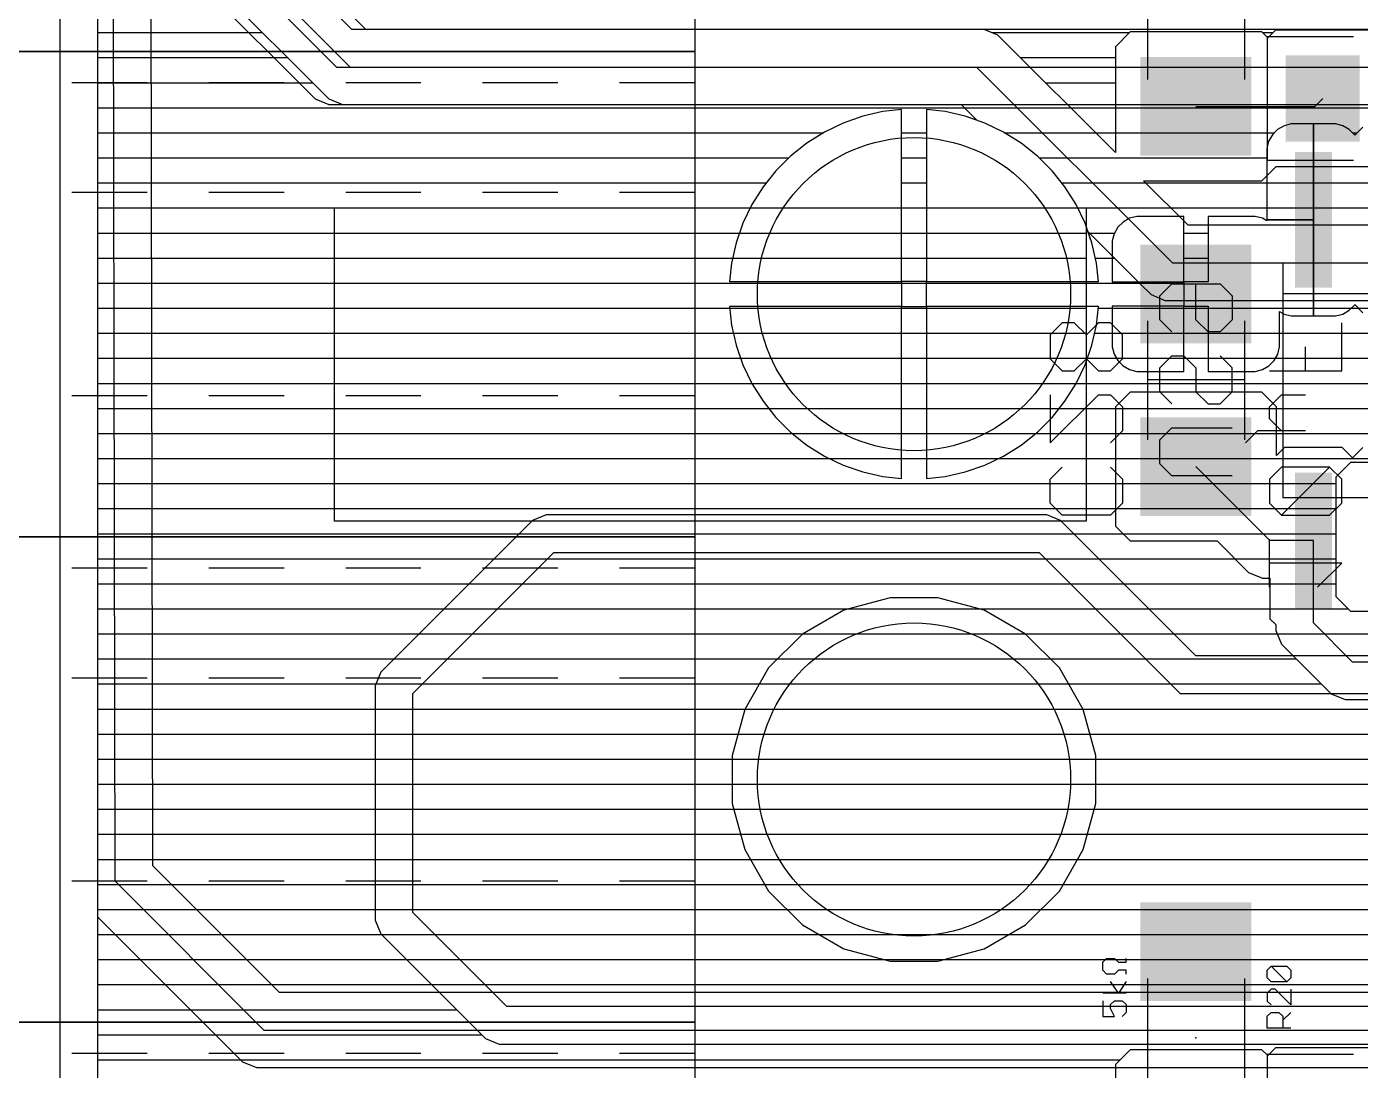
# Model space of a CAD drawing. Extents: x -0.64 to 6, y -0.15 to 7.8.
# Drawn here: x -0.096 to 0.755, y 2.009 to 2.676 of the extents above; entities that cross this region are included whole.
import ezdxf

# ---------------------------------------------------------------- set-up
doc = ezdxf.new("R2010")
doc.units = 0
for name, color, linetype in [('1', 22, 'CONTINUOUS'), ('16', 175, 'CONTINUOUS'), ('17', 82, 'CONTINUOUS'), ('21', 253, 'CONTINUOUS'), ('23', 7, 'CONTINUOUS'), ('24', 7, 'CONTINUOUS'), ('25', 253, 'CONTINUOUS'), ('26', 253, 'CONTINUOUS'), ('27', 253, 'CONTINUOUS'), ('28', 253, 'CONTINUOUS'), ('49', 253, 'CONTINUOUS'), ('51', 253, 'CONTINUOUS'), ('52', 253, 'CONTINUOUS')]:
    doc.layers.add(name, color=color, linetype=linetype)

# ---------------------------------------------------------------- blocks, each defined once
blk = doc.blocks.new('RECT')
blk.add_solid([(-0.5, -0.5), (0.5, -0.5), (-0.5, 0.5), (0.5, 0.5)])
blk = doc.blocks.new('ROUNDP')
blk.add_circle((0, 0), 0.5)

msp = doc.modelspace()

# ---------------------------------------------------------------- linework, layer by layer
at = {"layer": '1'}
for p, q in [((-0.075, 1.945), (-0.075, 6.545)), ((0.111191, 2.674), (-0.019756, 2.804946)), ((-0.04375, 2.795), (0.10125, 2.65)), ((-0.051, 1.954941), (-0.051, 2.768309)), ((-0.051, 2.768309), (0.080904, 2.636405)), ((0.514774, 2.674), (0.111191, 2.674)), ((0.523595, 2.670346), (0.514774, 2.674)), ((0.700695, 2.673559), (0.695787, 2.668651)), ((0.761194, 2.673559), (0.700695, 2.673559)), ((-0.051, 2.672), (0.045309, 2.672)), ((0.519602, 2.672), (0.607562, 2.672)), ((0.598567, 2.595374), (0.523595, 2.670346)), ((0.607939, 2.672378), (0.598567, 2.663005)), ((0.69206, 2.672378), (0.607939, 2.672378)), ((0.695787, 2.668651), (0.69206, 2.672378)), ((0.692438, 2.672), (0.699137, 2.672)), ((0.598567, 2.663005), (0.598567, 2.595374)), ((-0.051, 2.656), (0.061309, 2.656)), ((0.10125, 2.65), (0.51, 2.65)), ((0.51, 2.65), (0.635, 2.525)), ((0.537941, 2.656), (0.598567, 2.656)), ((-0.051, 2.64), (0.077309, 2.64)), ((0.553941, 2.64), (0.598567, 2.64)), ((0.080904, 2.636405), (0.087655, 2.629654)), ((-0.051, 2.624), (0.502059, 2.624)), ((0.087655, 2.629654), (0.096476, 2.626)), ((0.096476, 2.626), (0.500059, 2.626)), ((0.462, 2.622845), (0.450203, 2.621516)), ((0.462, 2.513), (0.462, 2.622845)), ((0.489797, 2.621516), (0.478, 2.622845)), ((0.478, 2.622845), (0.478, 2.513)), ((0.500059, 2.626), (0.510062, 2.615997)), ((0.569941, 2.624), (0.598567, 2.624)), ((0.65, 2.624882), (0.725827, 2.624882)), ((0.725827, 2.624882), (0.730945, 2.63)), ((0.424772, 2.614189), (0.412831, 2.608439)), ((0.437282, 2.618567), (0.424772, 2.614189)), ((0.450203, 2.621516), (0.437282, 2.618567)), ((0.502718, 2.618567), (0.489797, 2.621516)), ((0.510062, 2.615997), (0.502718, 2.618567)), ((-0.051, 2.608), (0.412133, 2.608)), ((0.412831, 2.608439), (0.401609, 2.601388)), ((0.462, 2.608), (0.478, 2.608)), ((0.585941, 2.608), (0.598567, 2.608)), ((0.401609, 2.601388), (0.391247, 2.593124)), ((-0.051, 2.592), (0.390123, 2.592)), ((0.391247, 2.593124), (0.381876, 2.583753)), ((0.462, 2.592), (0.478, 2.592)), ((0.381876, 2.583753), (0.373612, 2.573391)), ((0.69206, 2.577386), (0.701116, 2.586441)), ((0.701116, 2.586441), (0.761194, 2.586441)), ((-0.051, 2.576), (0.375693, 2.576)), ((0.373612, 2.573391), (0.366561, 2.562169)), ((0.462, 2.576), (0.478, 2.576)), ((0.644941, 2.549), (0.616555, 2.577386)), ((0.616555, 2.577386), (0.69206, 2.577386)), ((0.617941, 2.576), (1.432133, 2.576)), ((-0.051, 2.56), (0.365517, 2.56)), ((0.366561, 2.562169), (0.36081, 2.550228)), ((0.462, 2.56), (0.478, 2.56)), ((0.633941, 2.56), (1.390386, 2.56)), ((0.36081, 2.550228), (0.356433, 2.537718)), ((0.854452, 2.549), (0.644941, 2.549)), ((-0.051, 2.544), (0.358631, 2.544)), ((0.356433, 2.537718), (0.353484, 2.524797)), ((0.462, 2.544), (0.478, 2.544)), ((0.583567, 2.537718), (0.580997, 2.545062)), ((0.580997, 2.545062), (0.614654, 2.511405)), ((0.581369, 2.544), (0.582059, 2.544)), ((0.586516, 2.524797), (0.583567, 2.537718)), ((-0.051, 2.528), (0.354215, 2.528)), ((0.353484, 2.524797), (0.352155, 2.513)), ((0.462, 2.528), (0.478, 2.528)), ((0.585785, 2.528), (0.598059, 2.528)), ((0.587845, 2.513), (0.586516, 2.524797)), ((0.635, 2.525), (0.875, 2.525)), ((-0.051, 2.512), (0.461999, 2.512)), ((0.352155, 2.513), (0.461999, 2.513)), ((0.461999, 2.513), (0.461999, 2.497)), ((0.478, 2.513), (0.462, 2.513)), ((0.478, 2.497), (0.478, 2.513)), ((0.478, 2.513), (0.587845, 2.513)), ((0.478, 2.512), (0.614059, 2.512)), ((0.614654, 2.511405), (0.621405, 2.504654)), ((0.621405, 2.504654), (0.630226, 2.501)), ((-0.051, 2.496), (0.352267, 2.496)), ((0.461999, 2.497), (0.352155, 2.497)), ((0.352155, 2.497), (0.353484, 2.485203)), ((0.462, 2.387155), (0.462, 2.496999)), ((0.462, 2.496999), (0.478, 2.496999)), ((0.462, 2.496), (0.478, 2.496)), ((0.587845, 2.497), (0.478, 2.497)), ((0.478, 2.496999), (0.478, 2.387155)), ((0.586516, 2.485203), (0.587845, 2.497)), ((0.587732, 2.496), (0.862698, 2.496)), ((0.630226, 2.501), (0.854452, 2.501)), ((-0.051, 2.48), (0.354671, 2.48)), ((0.353484, 2.485203), (0.356433, 2.472282)), ((0.462, 2.48), (0.478, 2.48)), ((0.583567, 2.472282), (0.586516, 2.485203)), ((0.585328, 2.48), (0.978, 2.48)), ((0.356433, 2.472282), (0.36081, 2.459772)), ((0.579189, 2.459772), (0.583567, 2.472282)), ((-0.051, 2.464), (0.359331, 2.464)), ((0.462, 2.464), (0.478, 2.464)), ((0.580669, 2.464), (0.978, 2.464)), ((0.36081, 2.459772), (0.366561, 2.447831)), ((0.573439, 2.447831), (0.579189, 2.459772)), ((-0.051, 2.448), (0.36648, 2.448)), ((0.366561, 2.447831), (0.373612, 2.436609)), ((0.462, 2.448), (0.478, 2.448)), ((0.566388, 2.436609), (0.573439, 2.447831)), ((0.57352, 2.448), (0.978, 2.448)), ((0.373612, 2.436609), (0.381876, 2.426247)), ((0.558124, 2.426247), (0.566388, 2.436609)), ((-0.051, 2.432), (0.377288, 2.432)), ((0.462, 2.432), (0.478, 2.432)), ((0.562712, 2.432), (0.978, 2.432)), ((0.381876, 2.426247), (0.391247, 2.416876)), ((0.548753, 2.416876), (0.558124, 2.426247)), ((-0.051, 2.416), (0.392345, 2.416)), ((0.391247, 2.416876), (0.401609, 2.408612)), ((0.462, 2.416), (0.478, 2.416)), ((0.538391, 2.408612), (0.548753, 2.416876)), ((0.547655, 2.416), (0.978, 2.416)), ((0.401609, 2.408612), (0.412831, 2.401561)), ((0.412831, 2.401561), (0.424772, 2.39581)), ((0.515228, 2.39581), (0.527169, 2.401561)), ((0.527169, 2.401561), (0.538391, 2.408612)), ((-0.051, 2.4), (0.416072, 2.4)), ((0.424772, 2.39581), (0.437282, 2.391433)), ((0.462, 2.4), (0.478, 2.4)), ((0.502718, 2.391433), (0.515228, 2.39581)), ((0.523927, 2.4), (0.978, 2.4)), ((0.748687, 2.397496), (0.739315, 2.388123)), ((0.899738, 2.397496), (0.748687, 2.397496)), ((0.437282, 2.391433), (0.450203, 2.388484)), ((0.450203, 2.388484), (0.462, 2.387155)), ((0.478, 2.387155), (0.489797, 2.388484)), ((0.489797, 2.388484), (0.502718, 2.391433)), ((0.739315, 2.388123), (0.739315, 2.311876)), ((-0.051, 2.384), (0.739315, 2.384)), ((-0.051, 2.368), (0.739315, 2.368)), ((0.226405, 2.360346), (0.219654, 2.353595)), ((0.235226, 2.364), (0.226405, 2.360346)), ((0.554774, 2.364), (0.235226, 2.364)), ((0.563595, 2.360346), (0.554774, 2.364)), ((0.649941, 2.274), (0.563595, 2.360346)), ((-0.051, 2.352), (0.218059, 2.352)), ((0.219654, 2.353595), (0.129654, 2.263595)), ((0.571941, 2.352), (0.739315, 2.352)), ((-0.051, 2.336), (0.202059, 2.336)), ((0.15, 2.25), (0.24, 2.34)), ((0.236, 2.336), (0.554, 2.336)), ((0.24, 2.34), (0.55, 2.34)), ((0.55, 2.34), (0.64, 2.25)), ((0.587941, 2.336), (0.739315, 2.336)), ((-0.051, 2.32), (0.186059, 2.32)), ((0.22, 2.32), (0.57, 2.32)), ((0.603941, 2.32), (0.739315, 2.32)), ((0.739315, 2.311876), (0.748687, 2.302504)), ((-0.051, 2.304), (0.170059, 2.304)), ((0.204, 2.304), (0.586, 2.304)), ((0.619941, 2.304), (0.747191, 2.304)), ((0.748687, 2.302504), (0.899738, 2.302504)), ((-0.051, 2.288), (0.154059, 2.288)), ((0.188, 2.288), (0.602, 2.288)), ((0.635941, 2.288), (0.978, 2.288)), ((0.874774, 2.274), (0.649941, 2.274)), ((-0.051, 2.272), (0.138059, 2.272)), ((0.172, 2.272), (0.618, 2.272)), ((0.129654, 2.263595), (0.126, 2.254774)), ((-0.051, 2.256), (0.126508, 2.256)), ((0.126, 2.254774), (0.126, 2.105226)), ((0.15, 2.11), (0.15, 2.25)), ((0.156, 2.256), (0.634, 2.256)), ((0.64, 2.25), (0.87, 2.25)), ((-0.051, 2.24), (0.126, 2.24)), ((0.15, 2.24), (0.88, 2.24)), ((-0.051, 2.224), (0.126, 2.224)), ((0.15, 2.224), (0.896, 2.224)), ((-0.051, 2.208), (0.126, 2.208)), ((0.15, 2.208), (0.912, 2.208)), ((-0.051, 2.192), (0.126, 2.192)), ((0.15, 2.192), (0.928, 2.192)), ((-0.051, 2.176), (0.126, 2.176)), ((0.15, 2.176), (0.93, 2.176)), ((-0.051, 2.16), (0.126, 2.16)), ((0.15, 2.16), (0.93, 2.16)), ((-0.051, 2.144), (0.126, 2.144)), ((0.15, 2.144), (0.93, 2.144)), ((-0.051, 2.128), (0.126, 2.128)), ((0.15, 2.128), (0.93, 2.128)), ((-0.051, 2.112), (0.126, 2.112)), ((0.15, 2.112), (0.93, 2.112)), ((0.126, 2.105226), (0.129654, 2.096405)), ((0.21, 2.05), (0.15, 2.11)), ((-0.051, 2.096), (0.130059, 2.096)), ((0.129654, 2.096405), (0.196405, 2.029654)), ((0.164, 2.096), (0.916, 2.096)), ((-0.051, 2.08), (0.146059, 2.08)), ((0.18, 2.08), (0.9, 2.08)), ((-0.051, 2.064), (0.162059, 2.064)), ((0.196, 2.064), (0.884, 2.064)), ((-0.051, 2.048), (0.178059, 2.048)), ((0.87, 2.05), (0.21, 2.05)), ((-0.051, 2.032), (0.194059, 2.032)), ((0.196405, 2.029654), (0.205226, 2.026)), ((0.205226, 2.026), (0.214774, 2.026)), ((0.214774, 2.026), (0.874774, 2.026)), ((0.607939, 2.022378), (0.598567, 2.013005)), ((0.69206, 2.022378), (0.607939, 2.022378)), ((0.695787, 2.018651), (0.69206, 2.022378)), ((0.700695, 2.023559), (0.695787, 2.018651)), ((0.761194, 2.023559), (0.700695, 2.023559)), ((-0.051, 2.016), (0.601562, 2.016)), ((0.598567, 2.013005), (0.598567, 1.936758))]:
    msp.add_line(p, q, dxfattribs=at)
at = {"layer": '16'}
for p, q in [((-0.075, 1.49), (-0.075, 6.545)), ((-0.04, 2.13), (-0.045, 5.045)), ((0.119941, 2.674), (0.014, 2.779941)), ((-0.01, 2.77), (0.11, 2.65)), ((-0.016017, 2.139958), (-0.017052, 2.743111)), ((-0.017052, 2.743111), (0.089654, 2.636405)), ((1.550059, 2.674), (0.119941, 2.674)), ((-0.01693, 2.672), (0.054059, 2.672)), ((-0.016902, 2.656), (0.070059, 2.656)), ((0.11, 2.65), (1.56, 2.65)), ((-0.016875, 2.64), (0.086059, 2.64)), ((0.089654, 2.636405), (0.096405, 2.629654)), ((-0.016847, 2.624), (2.018336, 2.624)), ((0.096405, 2.629654), (0.105226, 2.626)), ((0.105226, 2.626), (1.564774, 2.626)), ((0.462, 2.622845), (0.450203, 2.621516)), ((0.462, 2.513), (0.462, 2.622845)), ((0.478, 2.622845), (0.478, 2.513)), ((0.489797, 2.621516), (0.478, 2.622845)), ((0.424772, 2.614189), (0.412831, 2.608439)), ((0.437282, 2.618567), (0.424772, 2.614189)), ((0.450203, 2.621516), (0.437282, 2.618567)), ((0.502718, 2.618567), (0.489797, 2.621516)), ((0.515228, 2.614189), (0.502718, 2.618567)), ((0.527169, 2.608439), (0.515228, 2.614189)), ((-0.01682, 2.608), (0.412133, 2.608)), ((0.412831, 2.608439), (0.401609, 2.601388)), ((0.462, 2.608), (0.478, 2.608)), ((0.538391, 2.601388), (0.527169, 2.608439)), ((0.527867, 2.608), (0.700064, 2.608)), ((0.698785, 2.606721), (0.696416, 2.602617)), ((0.702137, 2.610073), (0.698785, 2.606721)), ((0.706241, 2.612443), (0.702137, 2.610073)), ((0.710819, 2.613669), (0.706241, 2.612443)), ((0.724999, 2.613669), (0.710819, 2.613669)), ((0.724999, 2.552363), (0.724999, 2.613669)), ((0.724999, 2.608), (0.725, 2.608)), ((0.739181, 2.613669), (0.725, 2.613669)), ((0.725, 2.613669), (0.725, 2.552363)), ((0.743759, 2.612443), (0.739181, 2.613669)), ((0.747863, 2.610073), (0.743759, 2.612443)), ((0.751215, 2.606721), (0.747863, 2.610073)), ((0.749936, 2.608), (0.752892, 2.608)), ((0.751361, 2.606468), (0.751215, 2.606721)), ((0.756562, 2.611669), (0.751361, 2.606468)), ((0.401609, 2.601388), (0.391247, 2.593124)), ((0.548753, 2.593124), (0.538391, 2.601388)), ((0.696416, 2.602617), (0.695189, 2.598039)), ((0.695189, 2.598039), (0.695189, 2.552363)), ((-0.016792, 2.592), (0.390123, 2.592)), ((0.391247, 2.593124), (0.381876, 2.583753)), ((0.462, 2.592), (0.478, 2.592)), ((0.558124, 2.583753), (0.548753, 2.593124)), ((0.549877, 2.592), (0.695189, 2.592)), ((0.724999, 2.592), (0.725, 2.592)), ((0.381876, 2.583753), (0.373612, 2.573391)), ((0.566388, 2.573391), (0.558124, 2.583753)), ((-0.016765, 2.576), (0.375693, 2.576)), ((0.373612, 2.573391), (0.366561, 2.562169)), ((0.462, 2.576), (0.478, 2.576)), ((0.564307, 2.576), (0.695189, 2.576)), ((0.573439, 2.562169), (0.566388, 2.573391)), ((0.724999, 2.576), (0.725, 2.576)), ((-0.016738, 2.56), (0.365517, 2.56)), ((0.1, 2.36), (0.1, 2.56)), ((0.1, 2.56), (0.58, 2.56)), ((0.1, 2.36), (0.1, 2.56)), ((0.1, 2.56), (0.58, 2.56)), ((0.366561, 2.562169), (0.36081, 2.550228)), ((0.462, 2.56), (0.478, 2.56)), ((0.579189, 2.550228), (0.573439, 2.562169)), ((0.574483, 2.56), (0.695189, 2.56)), ((0.58, 2.56), (0.58, 2.36)), ((0.58, 2.56), (0.58, 2.36)), ((0.612197, 2.554614), (0.607619, 2.553387)), ((0.642252, 2.554614), (0.612197, 2.554614)), ((0.642252, 2.512867), (0.642252, 2.554614)), ((0.687803, 2.554614), (0.657748, 2.554614)), ((0.657748, 2.554614), (0.657748, 2.512867)), ((0.692381, 2.553387), (0.687803, 2.554614)), ((0.724999, 2.56), (0.725, 2.56)), ((0.36081, 2.550228), (0.356433, 2.537718)), ((0.583567, 2.537718), (0.579189, 2.550228)), ((0.600163, 2.547666), (0.597794, 2.543562)), ((0.603515, 2.551018), (0.600163, 2.547666)), ((0.607619, 2.553387), (0.603515, 2.551018)), ((0.695189, 2.551766), (0.692381, 2.553387)), ((0.695189, 2.552363), (0.724999, 2.552363)), ((0.724999, 2.552361), (0.695189, 2.552361)), ((0.695189, 2.552361), (0.695189, 2.551766)), ((0.725, 2.552363), (0.724999, 2.552363)), ((0.724999, 2.552363), (0.724999, 2.552361)), ((0.724999, 2.491055), (0.724999, 2.552361)), ((0.724999, 2.552361), (0.725, 2.552361)), ((0.725, 2.552361), (0.725, 2.491055)), ((-0.01671, 2.544), (0.358631, 2.544)), ((0.1, 2.544), (0.58, 2.544)), ((0.1, 2.544), (0.58, 2.544)), ((0.356433, 2.537718), (0.353484, 2.524797)), ((0.462, 2.544), (0.478, 2.544)), ((0.581369, 2.544), (0.598047, 2.544)), ((0.586516, 2.524797), (0.583567, 2.537718)), ((0.597794, 2.543562), (0.596567, 2.538984)), ((0.596567, 2.538984), (0.596567, 2.512866)), ((0.642252, 2.544), (0.657748, 2.544)), ((0.724999, 2.544), (0.725, 2.544)), ((-0.016683, 2.528), (0.354215, 2.528)), ((0.1, 2.528), (0.58, 2.528)), ((0.1, 2.528), (0.58, 2.528)), ((0.353484, 2.524797), (0.352155, 2.513)), ((0.462, 2.528), (0.478, 2.528)), ((0.585785, 2.528), (0.596567, 2.528)), ((0.587845, 2.513), (0.586516, 2.524797)), ((0.642252, 2.528), (0.657748, 2.528)), ((0.724999, 2.528), (0.725, 2.528)), ((-0.016655, 2.512), (0.461999, 2.512)), ((0.1, 2.512), (0.58, 2.512)), ((0.1, 2.512), (0.58, 2.512)), ((0.352155, 2.513), (0.461999, 2.513)), ((0.461999, 2.513), (0.461999, 2.497)), ((0.478, 2.513), (0.462, 2.513)), ((0.478, 2.497), (0.478, 2.513)), ((0.478, 2.513), (0.587845, 2.513)), ((0.478, 2.512), (0.642251, 2.512)), ((0.596567, 2.512866), (0.642251, 2.512866)), ((0.642251, 2.512866), (0.642251, 2.49737)), ((0.657748, 2.512867), (0.642252, 2.512867)), ((0.724999, 2.512), (0.725, 2.512)), ((-0.016628, 2.496), (0.352267, 2.496)), ((0.1, 2.496), (0.58, 2.496)), ((0.1, 2.496), (0.58, 2.496)), ((0.461999, 2.497), (0.352155, 2.497)), ((0.352155, 2.497), (0.353484, 2.485203)), ((0.462, 2.387155), (0.462, 2.496999)), ((0.462, 2.496999), (0.478, 2.496999)), ((0.462, 2.496), (0.478, 2.496)), ((0.587845, 2.497), (0.478, 2.497)), ((0.478, 2.496999), (0.478, 2.387155)), ((0.586516, 2.485203), (0.587845, 2.497)), ((0.587732, 2.496), (0.596567, 2.496)), ((0.642251, 2.49737), (0.596567, 2.49737)), ((0.596567, 2.49737), (0.596567, 2.471252)), ((0.642252, 2.455622), (0.642252, 2.497369)), ((0.642252, 2.497369), (0.657748, 2.497369)), ((0.642252, 2.496), (0.657748, 2.496)), ((0.657748, 2.497369), (0.657748, 2.455622)), ((0.724999, 2.496), (0.725, 2.496)), ((0.747863, 2.494651), (0.751215, 2.498003)), ((0.749212, 2.496), (0.753617, 2.496)), ((0.751215, 2.498003), (0.751361, 2.498256)), ((0.751361, 2.498256), (0.756562, 2.493055)), ((0.703433, 2.471252), (0.703433, 2.493903)), ((0.703433, 2.493903), (0.706241, 2.492282)), ((0.706241, 2.492282), (0.710819, 2.491055)), ((0.710819, 2.491055), (0.724999, 2.491055)), ((0.725, 2.491055), (0.739181, 2.491055)), ((0.739181, 2.491055), (0.743759, 2.492282)), ((0.743759, 2.492282), (0.747863, 2.494651)), ((-0.0166, 2.48), (0.354671, 2.48)), ((0.1, 2.48), (0.58, 2.48)), ((0.1, 2.48), (0.58, 2.48)), ((0.353484, 2.485203), (0.356433, 2.472282)), ((0.462, 2.48), (0.478, 2.48)), ((0.583567, 2.472282), (0.586516, 2.485203)), ((0.585328, 2.48), (0.596567, 2.48)), ((0.642252, 2.48), (0.657748, 2.48)), ((0.703433, 2.48), (2.014336, 2.48)), ((0.356433, 2.472282), (0.36081, 2.459772)), ((0.579189, 2.459772), (0.583567, 2.472282)), ((0.596567, 2.471252), (0.597794, 2.466674)), ((0.702206, 2.466674), (0.703433, 2.471252)), ((-0.016573, 2.464), (0.359331, 2.464)), ((0.1, 2.464), (0.58, 2.464)), ((0.1, 2.464), (0.58, 2.464)), ((0.462, 2.464), (0.478, 2.464)), ((0.580669, 2.464), (0.599337, 2.464)), ((0.597794, 2.466674), (0.600163, 2.46257)), ((0.600163, 2.46257), (0.603515, 2.459218)), ((0.642252, 2.464), (0.657748, 2.464)), ((0.696485, 2.459218), (0.699837, 2.46257)), ((0.699837, 2.46257), (0.702206, 2.466674)), ((0.700662, 2.464), (2.032956, 2.464)), ((0.36081, 2.459772), (0.366561, 2.447831)), ((0.573439, 2.447831), (0.579189, 2.459772)), ((0.603515, 2.459218), (0.607619, 2.456849)), ((0.607619, 2.456849), (0.612197, 2.455622)), ((0.612197, 2.455622), (0.642252, 2.455622)), ((0.657748, 2.455622), (0.687803, 2.455622)), ((0.687803, 2.455622), (0.692381, 2.456849)), ((0.692381, 2.456849), (0.696485, 2.459218)), ((-0.016545, 2.448), (0.36648, 2.448)), ((0.1, 2.448), (0.58, 2.448)), ((0.1, 2.448), (0.58, 2.448)), ((0.366561, 2.447831), (0.373612, 2.436609)), ((0.462, 2.448), (0.478, 2.448)), ((0.566388, 2.436609), (0.573439, 2.447831)), ((0.57352, 2.448), (2.072708, 2.448)), ((0.373612, 2.436609), (0.381876, 2.426247)), ((0.558124, 2.426247), (0.566388, 2.436609)), ((0.607939, 2.442378), (0.598567, 2.433005)), ((0.69206, 2.442378), (0.607939, 2.442378)), ((0.701433, 2.433005), (0.69206, 2.442378)), ((-0.016518, 2.432), (0.377288, 2.432)), ((0.1, 2.432), (0.58, 2.432)), ((0.1, 2.432), (0.58, 2.432)), ((0.462, 2.432), (0.478, 2.432)), ((0.562712, 2.432), (0.598567, 2.432)), ((0.598567, 2.433005), (0.598567, 2.356758)), ((0.701433, 2.401816), (0.701433, 2.433005)), ((0.701433, 2.432), (3.206, 2.432)), ((0.381876, 2.426247), (0.391247, 2.416876)), ((0.548753, 2.416876), (0.558124, 2.426247)), ((-0.016491, 2.416), (0.392345, 2.416)), ((0.1, 2.416), (0.58, 2.416)), ((0.1, 2.416), (0.58, 2.416)), ((0.391247, 2.416876), (0.401609, 2.408612)), ((0.462, 2.416), (0.478, 2.416)), ((0.538391, 2.408612), (0.548753, 2.416876)), ((0.547655, 2.416), (0.598567, 2.416)), ((0.701433, 2.416), (3.206, 2.416)), ((0.401609, 2.408612), (0.412831, 2.401561)), ((0.412831, 2.401561), (0.424772, 2.39581)), ((0.515228, 2.39581), (0.527169, 2.401561)), ((0.527169, 2.401561), (0.538391, 2.408612)), ((0.706562, 2.406945), (0.701433, 2.401816)), ((0.743438, 2.406945), (0.706562, 2.406945)), ((0.75, 2.400383), (0.743438, 2.406945)), ((0.756562, 2.406945), (0.75, 2.400383)), ((-0.016463, 2.4), (0.416072, 2.4)), ((0.1, 2.4), (0.58, 2.4)), ((0.1, 2.4), (0.58, 2.4)), ((0.424772, 2.39581), (0.437282, 2.391433)), ((0.462, 2.4), (0.478, 2.4)), ((0.502718, 2.391433), (0.515228, 2.39581)), ((0.523927, 2.4), (0.598567, 2.4)), ((0.697244, 2.347638), (0.65, 2.394882)), ((0.437282, 2.391433), (0.450203, 2.388484)), ((0.450203, 2.388484), (0.462, 2.387155)), ((0.478, 2.387155), (0.489797, 2.388484)), ((0.489797, 2.388484), (0.502718, 2.391433)), ((-0.016436, 2.384), (0.598567, 2.384)), ((0.1, 2.384), (0.58, 2.384)), ((0.1, 2.384), (0.58, 2.384)), ((-0.016408, 2.368), (0.598567, 2.368)), ((0.1, 2.368), (0.58, 2.368)), ((0.1, 2.368), (0.58, 2.368)), ((0.58, 2.36), (0.1, 2.36)), ((0.58, 2.36), (0.1, 2.36)), ((-0.016381, 2.352), (0.603325, 2.352)), ((0.598567, 2.356758), (0.607939, 2.347386)), ((0.607939, 2.347386), (0.663555, 2.347386)), ((0.663555, 2.347386), (0.683649, 2.327292)), ((0.725, 2.347638), (0.697244, 2.347638)), ((0.725, 2.295), (0.725, 2.347638)), ((-0.016353, 2.336), (0.674941, 2.336)), ((0.683649, 2.327292), (0.69247, 2.323638)), ((-0.016326, 2.32), (0.697189, 2.32)), ((0.69247, 2.323638), (0.697189, 2.323638)), ((0.697189, 2.323638), (0.697189, 2.297703)), ((0.454728, 2.311), (0.425226, 2.303095)), ((0.485272, 2.311), (0.454728, 2.311)), ((0.514774, 2.303095), (0.485272, 2.311)), ((-0.016298, 2.304), (0.428604, 2.304)), ((0.425226, 2.303095), (0.398774, 2.287823)), ((0.511396, 2.304), (0.697189, 2.304)), ((0.541226, 2.287823), (0.514774, 2.303095)), ((0.697189, 2.297703), (0.701, 2.293892)), ((0.701, 2.293892), (0.701, 2.290226)), ((0.75, 2.27), (0.725, 2.295)), ((-0.016271, 2.288), (0.399081, 2.288)), ((0.398774, 2.287823), (0.377177, 2.266226)), ((0.540919, 2.288), (0.701922, 2.288)), ((0.562823, 2.266226), (0.541226, 2.287823)), ((0.701, 2.290226), (0.704654, 2.281405)), ((0.704654, 2.281405), (0.711405, 2.274654)), ((0.711405, 2.274654), (0.736405, 2.249654)), ((-0.016243, 2.272), (0.382951, 2.272)), ((0.377177, 2.266226), (0.361905, 2.239774)), ((0.557049, 2.272), (0.714059, 2.272)), ((0.578095, 2.239774), (0.562823, 2.266226)), ((0.825, 2.27), (0.75, 2.27)), ((-0.016216, 2.256), (0.371273, 2.256)), ((0.568727, 2.256), (0.730059, 2.256)), ((0.736405, 2.249654), (0.745226, 2.246)), ((-0.016189, 2.24), (0.362036, 2.24)), ((0.361905, 2.239774), (0.354, 2.210272)), ((0.577964, 2.24), (1.010113, 2.24)), ((0.586, 2.210272), (0.578095, 2.239774)), ((0.745226, 2.246), (0.999452, 2.246)), ((-0.016161, 2.224), (0.357679, 2.224)), ((0.582321, 2.224), (3.206, 2.224)), ((-0.016134, 2.208), (0.354, 2.208)), ((0.354, 2.210272), (0.354, 2.179728)), ((0.586, 2.179728), (0.586, 2.210272)), ((0.586, 2.208), (3.206, 2.208)), ((-0.016106, 2.192), (0.354, 2.192)), ((0.586, 2.192), (3.206, 2.192)), ((0.354, 2.179728), (0.361905, 2.150226)), ((0.578095, 2.150226), (0.586, 2.179728)), ((-0.016079, 2.176), (0.354999, 2.176)), ((0.585001, 2.176), (3.206, 2.176)), ((-0.016051, 2.16), (0.359286, 2.16)), ((0.580714, 2.16), (3.206, 2.16)), ((0.361905, 2.150226), (0.377177, 2.123774)), ((0.562823, 2.123774), (0.578095, 2.150226)), ((-0.016024, 2.144), (0.3655, 2.144)), ((0.064941, 2.059), (-0.016017, 2.139958)), ((0.5745, 2.144), (3.206, 2.144)), ((0.055, 2.035), (-0.04, 2.13)), ((-0.004059, 2.128), (0.374737, 2.128)), ((0.377177, 2.123774), (0.398774, 2.102177)), ((0.541226, 2.102177), (0.562823, 2.123774)), ((0.565263, 2.128), (3.206, 2.128)), ((0.011941, 2.112), (0.388951, 2.112)), ((0.551049, 2.112), (3.206, 2.112)), ((-0.051, 1.499941), (-0.051, 2.107059)), ((-0.051, 2.107059), (0.034654, 2.021405)), ((-0.051, 2.096), (-0.039941, 2.096)), ((0.027941, 2.096), (0.409473, 2.096)), ((0.398774, 2.102177), (0.425226, 2.086905)), ((0.514774, 2.086905), (0.541226, 2.102177)), ((0.530527, 2.096), (1.60814, 2.096)), ((0.425226, 2.086905), (0.454728, 2.079)), ((0.485272, 2.079), (0.514774, 2.086905)), ((-0.051, 2.08), (-0.023941, 2.08)), ((0.043941, 2.08), (0.450996, 2.08)), ((0.454728, 2.079), (0.485272, 2.079)), ((0.489004, 2.08), (1.601157, 2.08)), ((-0.051, 2.064), (-0.007941, 2.064)), ((0.059941, 2.064), (1.590059, 2.064)), ((1.585059, 2.059), (0.064941, 2.059)), ((-0.051, 2.048), (0.008059, 2.048)), ((0.055, 2.035), (1.595, 2.035)), ((-0.051, 2.032), (0.024059, 2.032)), ((0.034654, 2.021405), (0.034654, 2.021405)), ((0.034654, 2.021405), (0.041405, 2.014654)), ((-0.051, 2.016), (0.040059, 2.016)), ((0.041405, 2.014654), (0.050226, 2.011)), ((0.050226, 2.011), (1.599774, 2.011))]:
    msp.add_line(p, q, dxfattribs=at)
at = {"layer": '21'}
for p, q in [((0.75063, 2.66937), (0.695512, 2.66937)), ((0.695512, 2.66937), (0.695512, 2.59063)), ((0.695512, 2.59063), (0.75063, 2.59063)), ((0.75063, 2.01937), (0.695512, 2.01937)), ((0.695512, 2.01937), (0.695512, 1.94063))]:
    msp.add_line(p, q, dxfattribs=at)
at = {"layer": '23'}
msp.add_point((0.65, 2.03), dxfattribs=at)
at = {"layer": '24'}
msp.add_point((0.65, 2.45), dxfattribs=at)
at = {"layer": '25'}
for p, q in [((0.695487, 2.073274), (0.697989, 2.075776)), ((0.695487, 2.068269), (0.695487, 2.073274)), ((0.697989, 2.075776), (0.707998, 2.075776)), ((0.707998, 2.065767), (0.697989, 2.075776)), ((0.707998, 2.075776), (0.7105, 2.073274)), ((0.7105, 2.073274), (0.7105, 2.068269)), ((0.697989, 2.065767), (0.695487, 2.068269)), ((0.697989, 2.061043), (0.695487, 2.058541)), ((0.707998, 2.065767), (0.697989, 2.065767)), ((0.700492, 2.061043), (0.697989, 2.061043)), ((0.7105, 2.051035), (0.700492, 2.061043)), ((0.7105, 2.068269), (0.707998, 2.065767)), ((0.7105, 2.061043), (0.7105, 2.051035)), ((0.695487, 2.058541), (0.695487, 2.053537)), ((0.695487, 2.053537), (0.697989, 2.051035)), ((0.695487, 2.043809), (0.697989, 2.046311)), ((0.695487, 2.036302), (0.695487, 2.043809)), ((0.697989, 2.046311), (0.702994, 2.046311)), ((0.702994, 2.046311), (0.705496, 2.043809)), ((0.705496, 2.041306), (0.7105, 2.046311)), ((0.705496, 2.043809), (0.705496, 2.036302)), ((0.7105, 2.036302), (0.695487, 2.036302))]:
    msp.add_line(p, q, dxfattribs=at)
at = {"layer": '26'}
for p, q in [((0.627, 2.50398), (0.634673, 2.511653)), ((0.627, 2.488634), (0.627, 2.50398)), ((0.634673, 2.511653), (0.665366, 2.511653)), ((0.65002, 2.488634), (0.65002, 2.511653)), ((0.665366, 2.511653), (0.673039, 2.50398)), ((0.673039, 2.50398), (0.673039, 2.488634)), ((0.564673, 2.486653), (0.557, 2.47898)), ((0.572346, 2.486653), (0.564673, 2.486653)), ((0.58002, 2.47898), (0.572346, 2.486653)), ((0.587693, 2.486653), (0.58002, 2.47898)), ((0.595366, 2.486653), (0.587693, 2.486653)), ((0.603039, 2.47898), (0.595366, 2.486653)), ((0.634673, 2.480961), (0.627, 2.488634)), ((0.657693, 2.480961), (0.65002, 2.488634)), ((0.673039, 2.488634), (0.665366, 2.480961)), ((0.557, 2.47898), (0.557, 2.463634)), ((0.58002, 2.463634), (0.58002, 2.47898)), ((0.603039, 2.463634), (0.603039, 2.47898)), ((0.665366, 2.480961), (0.657693, 2.480961)), ((0.557, 2.463634), (0.564673, 2.455961)), ((0.572346, 2.455961), (0.58002, 2.463634)), ((0.58002, 2.463634), (0.587693, 2.455961)), ((0.595366, 2.455961), (0.603039, 2.463634)), ((0.627, 2.457941), (0.634673, 2.465614)), ((0.634673, 2.465614), (0.642346, 2.465614)), ((0.642346, 2.465614), (0.65002, 2.457941)), ((0.673039, 2.457941), (0.665366, 2.465614)), ((0.564673, 2.455961), (0.572346, 2.455961)), ((0.587693, 2.455961), (0.595366, 2.455961)), ((0.627, 2.442594), (0.627, 2.457941)), ((0.65002, 2.457941), (0.65002, 2.442594)), ((0.673039, 2.442594), (0.673039, 2.457941)), ((0.680712, 2.450268), (0.619327, 2.450268)), ((0.557, 2.440614), (0.557, 2.409921)), ((0.557, 2.409921), (0.587693, 2.440614)), ((0.587693, 2.440614), (0.595366, 2.440614)), ((0.595366, 2.440614), (0.603039, 2.432941)), ((0.634673, 2.434921), (0.627, 2.442594)), ((0.65002, 2.442594), (0.657693, 2.434921)), ((0.665366, 2.434921), (0.673039, 2.442594)), ((0.603039, 2.432941), (0.603039, 2.417594)), ((0.657693, 2.434921), (0.665366, 2.434921)), ((0.627, 2.411902), (0.634673, 2.419575)), ((0.634673, 2.419575), (0.673039, 2.419575)), ((0.603039, 2.417594), (0.595366, 2.409921)), ((0.627, 2.396555), (0.627, 2.411902)), ((0.557, 2.386902), (0.564673, 2.394575)), ((0.595366, 2.394575), (0.603039, 2.386902)), ((0.634673, 2.388882), (0.627, 2.396555)), ((0.557, 2.371555), (0.557, 2.386902)), ((0.603039, 2.386902), (0.603039, 2.371555)), ((0.673039, 2.388882), (0.634673, 2.388882)), ((0.564673, 2.363882), (0.557, 2.371555)), ((0.603039, 2.371555), (0.595366, 2.363882)), ((0.595366, 2.363882), (0.564673, 2.363882))]:
    msp.add_line(p, q, dxfattribs=at)
at = {"layer": '27'}
for p, q in [((0.590487, 2.078274), (0.592989, 2.080776)), ((0.590487, 2.073269), (0.590487, 2.078274)), ((0.592989, 2.080776), (0.597994, 2.080776)), ((0.597994, 2.080776), (0.600496, 2.078274)), ((0.600496, 2.078274), (0.6055, 2.078274)), ((0.6055, 2.078274), (0.6055, 2.080776)), ((0.592989, 2.070767), (0.590487, 2.073269)), ((0.597994, 2.070767), (0.592989, 2.070767)), ((0.600496, 2.073269), (0.597994, 2.070767)), ((0.6055, 2.073269), (0.600496, 2.073269)), ((0.6055, 2.070767), (0.6055, 2.073269)), ((0.600496, 2.05849), (0.595492, 2.065997)), ((0.6055, 2.065997), (0.600496, 2.05849)), ((0.6055, 2.05849), (0.590487, 2.05849)), ((0.590487, 2.053766), (0.590487, 2.043758)), ((0.595492, 2.051264), (0.597994, 2.053766)), ((0.597994, 2.053766), (0.602998, 2.053766)), ((0.602998, 2.053766), (0.6055, 2.051264)), ((0.590487, 2.043758), (0.597994, 2.043758)), ((0.595492, 2.048762), (0.595492, 2.051264)), ((0.597994, 2.043758), (0.595492, 2.048762)), ((0.6055, 2.04626), (0.602998, 2.043758)), ((0.6055, 2.051264), (0.6055, 2.04626))]:
    msp.add_line(p, q, dxfattribs=at)
at = {"layer": '28'}
for p, q in [((0.743039, 2.45596), (0.743039, 2.486653)), ((0.72002, 2.45596), (0.72002, 2.471307)), ((0.697, 2.45596), (0.743039, 2.45596)), ((0.697, 2.432941), (0.704673, 2.440614)), ((0.704673, 2.440614), (0.72002, 2.440614)), ((0.697, 2.425267), (0.697, 2.432941)), ((0.704673, 2.417594), (0.697, 2.425267)), ((0.689327, 2.417594), (0.681654, 2.409921)), ((0.704673, 2.417594), (0.689327, 2.417594)), ((0.72002, 2.417594), (0.704673, 2.417594)), ((0.704673, 2.394575), (0.697, 2.386901)), ((0.735366, 2.394575), (0.704673, 2.394575)), ((0.704673, 2.363882), (0.735366, 2.394575)), ((0.743039, 2.386901), (0.735366, 2.394575)), ((0.697, 2.386901), (0.697, 2.371555)), ((0.743039, 2.371555), (0.743039, 2.386901)), ((0.697, 2.371555), (0.704673, 2.363882)), ((0.735366, 2.363882), (0.743039, 2.371555)), ((0.704673, 2.363882), (0.735366, 2.363882)), ((0.697, 2.317843), (0.697, 2.348535)), ((0.743039, 2.333189), (0.697, 2.333189)), ((0.727693, 2.317843), (0.743039, 2.333189))]:
    msp.add_line(p, q, dxfattribs=at)
at = {"layer": '49'}
for p, q in [((0.33, 2.66), (0.33, 2.64)), ((0.33, 2.66), (0.33, 2.64)), ((-0.01958, 2.64), (-0.067605, 2.64)), ((-0.01958, 2.64), (-0.067605, 2.64)), ((0.067815, 2.64), (0.01979, 2.64)), ((0.067815, 2.64), (0.01979, 2.64)), ((0.15521, 2.64), (0.107185, 2.64)), ((0.15521, 2.64), (0.107185, 2.64)), ((0.242605, 2.64), (0.19458, 2.64)), ((0.242605, 2.64), (0.19458, 2.64)), ((0.33, 2.64), (0.281975, 2.64)), ((0.33, 2.64), (0.281975, 2.64)), ((-0.067605, 2.57), (-0.01958, 2.57)), ((0.01979, 2.57), (0.067815, 2.57)), ((0.107185, 2.57), (0.15521, 2.57)), ((0.19458, 2.57), (0.242605, 2.57)), ((0.281975, 2.57), (0.33, 2.57)), ((-0.01958, 2.44), (-0.067605, 2.44)), ((0.067815, 2.44), (0.01979, 2.44)), ((0.15521, 2.44), (0.107185, 2.44)), ((0.242605, 2.44), (0.19458, 2.44)), ((0.33, 2.44), (0.281975, 2.44)), ((0.33, 2.35), (0.33, 2.33)), ((0.33, 2.35), (0.33, 2.33)), ((-0.01958, 2.33), (-0.067605, 2.33)), ((-0.01958, 2.33), (-0.067605, 2.33)), ((0.067815, 2.33), (0.01979, 2.33)), ((0.067815, 2.33), (0.01979, 2.33)), ((0.15521, 2.33), (0.107185, 2.33)), ((0.15521, 2.33), (0.107185, 2.33)), ((0.242605, 2.33), (0.19458, 2.33)), ((0.242605, 2.33), (0.19458, 2.33)), ((0.33, 2.33), (0.281975, 2.33)), ((0.33, 2.33), (0.281975, 2.33)), ((-0.067605, 2.26), (-0.01958, 2.26)), ((0.01979, 2.26), (0.067815, 2.26)), ((0.107185, 2.26), (0.15521, 2.26)), ((0.19458, 2.26), (0.242605, 2.26)), ((0.281975, 2.26), (0.33, 2.26)), ((-0.01958, 2.13), (-0.067605, 2.13)), ((0.067815, 2.13), (0.01979, 2.13)), ((0.15521, 2.13), (0.107185, 2.13)), ((0.242605, 2.13), (0.19458, 2.13)), ((0.33, 2.13), (0.281975, 2.13)), ((0.33, 2.04), (0.33, 2.02)), ((0.33, 2.04), (0.33, 2.02)), ((-0.01958, 2.02), (-0.067605, 2.02)), ((-0.01958, 2.02), (-0.067605, 2.02)), ((0.067815, 2.02), (0.01979, 2.02)), ((0.067815, 2.02), (0.01979, 2.02)), ((0.15521, 2.02), (0.107185, 2.02)), ((0.15521, 2.02), (0.107185, 2.02)), ((0.242605, 2.02), (0.19458, 2.02)), ((0.242605, 2.02), (0.19458, 2.02)), ((0.33, 2.02), (0.281975, 2.02)), ((0.33, 2.02), (0.281975, 2.02))]:
    msp.add_line(p, q, dxfattribs=at)
at = {"layer": '51'}
for p, q in [((0.33, 2.97), (0.33, 2.66)), ((0.619016, 2.717992), (0.619016, 2.642008)), ((0.680984, 2.717992), (0.680984, 2.642008)), ((0.33, 2.66), (-0.2, 2.66)), ((-0.2, 2.66), (0.33, 2.66)), ((0.33, 2.66), (0.33, 2.35)), ((-0.2, 2.35), (0.33, 2.35)), ((0.33, 2.35), (-0.2, 2.35)), ((0.33, 2.35), (0.33, 2.04)), ((0.619016, 2.067992), (0.619016, 1.992008)), ((0.680984, 2.067992), (0.680984, 1.992008)), ((-0.2, 2.04), (0.33, 2.04)), ((0.33, 2.04), (-0.2, 2.04)), ((0.33, 2.04), (0.33, 1.73))]:
    msp.add_line(p, q, dxfattribs=at)
at = {"layer": '52'}
for p, q in [((0.894488, 2.524803), (0.705512, 2.524803)), ((0.705512, 2.524803), (0.705512, 2.505118)), ((0.705512, 2.505118), (0.705512, 2.375197)), ((0.894488, 2.505118), (0.705512, 2.505118)), ((0.619016, 2.487992), (0.619016, 2.412008)), ((0.680984, 2.487992), (0.680984, 2.412008)), ((0.705512, 2.375197), (0.894488, 2.375197))]:
    msp.add_line(p, q, dxfattribs=at)

# ---------------------------------------------------------------- block references
at = {"layer": '1', "xscale": 0.047244, "yscale": 0.055118}
msp.add_blockref('RECT', (0.730945, 2.63), dxfattribs=at)
at = {"layer": '1', "xscale": 0.062992, "yscale": 0.070866, "rotation": 270}
for p in [(0.65, 2.624882), (0.65, 2.085118)]:
    msp.add_blockref('RECT', p, dxfattribs=at)
at = {"layer": '16', "xscale": 0.023622, "yscale": 0.086614}
for p in [(0.725, 2.552362), (0.725, 2.347638)]:
    msp.add_blockref('RECT', p, dxfattribs=at)
at = {"layer": '16', "xscale": 0.062992, "yscale": 0.070866, "rotation": 270}
for p in [(0.65, 2.505118), (0.65, 2.394882)]:
    msp.add_blockref('RECT', p, dxfattribs=at)
at = {"layer": '17', "xscale": 0.2, "yscale": 0.2}
for p in [(0.47, 2.505), (0.47, 2.505), (0.47, 2.195), (0.47, 2.195)]:
    msp.add_blockref('ROUNDP', p, dxfattribs=at)
at = {"layer": '51', "xscale": 0.029531, "yscale": 0.066929, "rotation": 270}
for p in [(0.650035, 2.627766), (0.649965, 2.082234)]:
    msp.add_blockref('RECT', p, dxfattribs=at)
at = {"layer": '52', "xscale": 0.019299, "yscale": 0.043311}
for p in [(0.725, 2.550396), (0.725, 2.349604)]:
    msp.add_blockref('RECT', p, dxfattribs=at)
at = {"layer": '52', "xscale": 0.029531, "yscale": 0.066929, "rotation": 270}
for p in [(0.650035, 2.502234), (0.649965, 2.397766)]:
    msp.add_blockref('RECT', p, dxfattribs=at)

doc.saveas('drawing.dxf')
